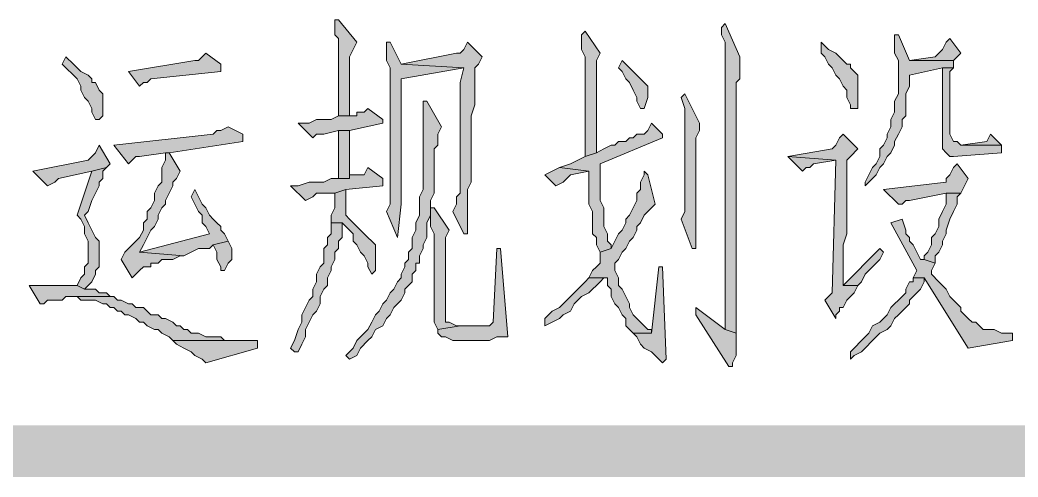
# Model space of a CAD drawing. Header units: millimetres. Extents: x 24 to 410, y 10 to 282.
# Drawn here: x 39.35 to 50.82, y 9.65 to 14.9 of the extents above; entities that cross this region are included whole.
import ezdxf

# ---------------------------------------------------------------- set-up
doc = ezdxf.new("R2010")
doc.units = ezdxf.units.MM

msp = doc.modelspace()

# ---------------------------------------------------------------- hatches: boundary and pattern name
h = msp.add_hatch(color=7)
h.dxf.hatch_style = 2
h.paths.add_polyline_path([(43.010667, 14.901333), (42.968333, 14.901333), (42.968333, 14.859), (42.968333, 14.732), (43.010667, 14.689667), (43.010667, 13.800667), (43.137667, 13.800667), (43.137667, 14.478), (43.18, 14.562667), (43.222333, 14.647333)])
h = msp.add_hatch(color=7)
h.dxf.hatch_style = 2
h.paths.add_polyline_path([(47.455667, 14.859), (47.413333, 14.816667), (47.413333, 14.732), (47.455667, 14.647333), (47.455667, 11.345333), (47.582667, 11.303), (47.582667, 12.869333), (47.582667, 12.954), (47.582667, 14.181667), (47.625, 14.224), (47.625, 14.478)])
h = msp.add_hatch(color=7)
h.dxf.hatch_style = 2
h.paths.add_polyline_path([(45.847, 14.774333), (45.804667, 14.732), (45.804667, 14.562667), (45.847, 14.478), (45.847, 13.335), (45.974, 13.377333), (45.974, 13.716), (45.974, 13.843), (45.974, 14.435667), (46.016333, 14.520333)])
h = msp.add_hatch(color=7)
h.dxf.hatch_style = 2
h.paths.add_polyline_path([(49.445333, 14.732), (49.403, 14.732), (49.403, 14.647333), (49.403, 14.520333), (49.445333, 14.435667), (49.445333, 14.054667), (49.403, 13.97), (49.403, 13.843), (49.360667, 13.758333), (49.360667, 13.673667), (49.318333, 13.589), (49.318333, 13.546667), (49.276, 13.462), (49.233667, 13.419667), (49.233667, 13.335), (49.191333, 13.250333), (49.149, 13.208), (49.106667, 13.123333), (49.064333, 13.038667), (49.064333, 12.996333), (49.106667, 13.038667), (49.149, 13.081), (49.191333, 13.123333), (49.233667, 13.208), (49.276, 13.250333), (49.318333, 13.335), (49.360667, 13.377333), (49.403, 13.462), (49.403, 13.504333), (49.445333, 13.589), (49.487667, 13.673667), (49.487667, 13.758333), (49.53, 13.800667), (49.53, 14.054667), (49.572333, 14.139333), (49.572333, 14.266333), (49.953333, 14.351), (50.080333, 14.351), (50.080333, 14.435667), (49.572333, 14.435667)])
h = msp.add_hatch(color=7)
h.dxf.hatch_style = 2
h.paths.add_polyline_path([(50.038, 14.689667), (49.995667, 14.647333), (49.953333, 14.562667), (49.911, 14.520333), (49.868667, 14.478), (49.572333, 14.435667), (50.080333, 14.435667), (50.165, 14.520333)])
h = msp.add_hatch(color=7)
h.dxf.hatch_style = 2
h.paths.add_polyline_path([(43.603333, 14.647333), (43.561, 14.647333), (43.561, 14.520333), (43.561, 14.435667), (43.603333, 14.351), (43.603333, 12.784667), (43.561, 12.7), (43.688, 12.403667), (43.730333, 12.784667), (43.730333, 14.224), (44.45, 14.351), (43.730333, 14.393333)])
h = msp.add_hatch(color=7)
h.dxf.hatch_style = 2
h.paths.add_polyline_path([(44.492333, 14.647333), (44.45, 14.562667), (44.407667, 14.520333), (44.365333, 14.520333), (43.730333, 14.393333), (44.45, 14.351), (44.407667, 14.181667), (44.407667, 12.911667), (44.365333, 12.869333), (44.365333, 12.784667), (44.323, 12.7), (44.45, 12.446), (44.492333, 12.446), (44.492333, 12.488333), (44.492333, 12.954), (44.534667, 13.038667), (44.534667, 13.800667), (44.577, 13.927667), (44.577, 14.351), (44.619333, 14.393333), (44.661667, 14.478)])
h = msp.add_hatch(color=7)
h.dxf.hatch_style = 2
h.paths.add_polyline_path([(48.556333, 14.647333), (48.556333, 14.520333), (48.598667, 14.478), (48.641, 14.393333), (48.683333, 14.351), (48.725667, 14.266333), (48.768, 14.224), (48.810333, 14.139333), (48.852667, 14.097), (48.852667, 14.012333), (48.895, 13.927667), (48.895, 13.885333), (48.979667, 13.885333), (48.979667, 14.266333), (48.937333, 14.308667), (48.895, 14.351), (48.895, 14.393333), (48.852667, 14.393333), (48.810333, 14.435667), (48.768, 14.478), (48.725667, 14.520333), (48.641, 14.562667)])
h = msp.add_hatch(color=7)
h.dxf.hatch_style = 2
h.paths.add_polyline_path([(39.878, 14.478), (39.835667, 14.393333), (39.878, 14.351), (39.962667, 14.266333), (40.005, 14.224), (40.047333, 14.139333), (40.047333, 14.097), (40.089667, 14.012333), (40.132, 13.97), (40.174333, 13.885333), (40.174333, 13.843), (40.216667, 13.758333), (40.259, 13.758333), (40.301333, 13.800667), (40.301333, 14.054667), (40.259, 14.097), (40.216667, 14.181667), (40.174333, 14.181667), (40.174333, 14.224), (40.132, 14.266333), (40.047333, 14.308667), (40.005, 14.351), (39.962667, 14.393333)])
h = msp.add_hatch(color=7)
h.dxf.hatch_style = 2
h.paths.add_polyline_path([(41.486667, 14.520333), (41.444333, 14.478), (41.402, 14.435667), (41.359667, 14.435667), (40.597667, 14.308667), (40.724667, 14.139333), (40.767, 14.181667), (40.809333, 14.181667), (40.851667, 14.224), (41.656, 14.308667), (41.656, 14.393333)])
h = msp.add_hatch(color=7)
h.dxf.hatch_style = 2
h.paths.add_polyline_path([(46.270333, 14.435667), (46.228, 14.351), (46.270333, 14.308667), (46.312667, 14.224), (46.355, 14.181667), (46.397333, 14.097), (46.439667, 14.012333), (46.439667, 13.97), (46.482, 13.885333), (46.524333, 13.885333), (46.566667, 14.012333), (46.566667, 14.139333), (46.524333, 14.181667), (46.482, 14.224), (46.439667, 14.266333), (46.355, 14.351)])
h = msp.add_hatch(color=7)
h.dxf.hatch_style = 2
h.paths.add_polyline_path([(50.080333, 14.351), (49.953333, 14.351), (49.953333, 13.589), (49.953333, 13.419667), (49.995667, 13.377333), (50.038, 13.335), (50.080333, 13.335), (50.630667, 13.377333), (50.630667, 13.462), (50.165, 13.462), (50.122667, 13.504333), (50.080333, 13.504333), (50.038, 13.589), (50.038, 14.308667)])
h = msp.add_hatch(color=7)
h.dxf.hatch_style = 2
h.paths.add_polyline_path([(46.99, 14.054667), (46.947667, 14.012333), (46.99, 13.885333), (46.99, 12.7), (46.947667, 12.615333), (47.074667, 12.276667), (47.117, 12.276667), (47.117, 12.361333), (47.117, 12.446), (47.117, 13.546667), (47.159333, 13.631333), (47.159333, 13.716)])
h = msp.add_hatch(color=7)
h.dxf.hatch_style = 2
h.paths.add_polyline_path([(43.349333, 13.885333), (43.307, 13.843), (43.222333, 13.843), (43.222333, 13.800667), (43.010667, 13.800667), (42.926, 13.758333), (42.756667, 13.758333), (42.672, 13.716), (42.545, 13.716), (42.714333, 13.546667), (42.756667, 13.589), (42.841333, 13.589), (43.010667, 13.631333), (43.137667, 13.631333), (43.518667, 13.716), (43.518667, 13.758333)])
h = msp.add_hatch(color=7)
h.dxf.hatch_style = 2
h.paths.add_polyline_path([(44.026667, 13.97), (43.984333, 13.97), (43.984333, 13.885333), (43.984333, 12.954), (43.942, 12.869333), (43.942, 12.657667), (43.899667, 12.573), (43.899667, 12.488333), (43.857333, 12.403667), (43.857333, 12.276667), (43.815, 12.234333), (43.815, 12.192), (43.815, 12.149667), (43.772667, 12.107333), (43.772667, 12.065), (43.730333, 11.980333), (43.730333, 11.938), (43.688, 11.895667), (43.645667, 11.811), (43.603333, 11.768667), (43.561, 11.684), (43.518667, 11.641667), (43.476333, 11.557), (43.434, 11.514667), (43.391667, 11.43), (43.349333, 11.345333), (43.307, 11.303), (43.222333, 11.218333), (43.18, 11.133667), (43.095333, 11.049), (43.137667, 11.006667), (43.222333, 11.049), (43.264667, 11.133667), (43.349333, 11.218333), (43.391667, 11.260667), (43.434, 11.345333), (43.518667, 11.387667), (43.561, 11.472333), (43.603333, 11.514667), (43.645667, 11.599333), (43.688, 11.641667), (43.730333, 11.684), (43.772667, 11.768667), (43.772667, 11.811), (43.815, 11.853333), (43.857333, 11.895667), (43.857333, 11.980333), (43.899667, 12.022667), (43.899667, 12.107333), (43.942, 12.107333), (43.942, 12.192), (43.984333, 12.276667), (43.984333, 12.319), (44.026667, 12.403667), (44.026667, 12.573), (44.069, 12.657667), (44.069, 12.742333), (44.111333, 12.742333), (44.069, 12.742333), (44.069, 12.827), (44.111333, 12.911667), (44.111333, 13.419667), (44.153667, 13.462), (44.153667, 13.589), (44.196, 13.673667)])
h = msp.add_hatch(color=7)
h.dxf.hatch_style = 2
h.paths.add_polyline_path([(41.740631, 13.673667), (41.655965, 13.631333), (41.613631, 13.631333), (41.571298, 13.589), (40.428298, 13.462), (40.597631, 13.250333), (40.639965, 13.292667), (40.682298, 13.335), (40.724631, 13.335), (41.020965, 13.377333), (41.063298, 13.377333), (41.909965, 13.504333), (41.909965, 13.589)])
h = msp.add_hatch(color=7)
h.dxf.hatch_style = 2
h.paths.add_polyline_path([(46.609, 13.716), (46.566667, 13.631333), (46.524333, 13.589), (46.439667, 13.589), (46.397333, 13.546667), (46.355, 13.546667), (46.312667, 13.504333), (46.228, 13.504333), (46.185667, 13.462), (46.143333, 13.462), (46.058667, 13.419667), (45.974, 13.377333), (45.847, 13.335), (45.762333, 13.292667), (45.677667, 13.250333), (45.550667, 13.208), (45.889333, 13.165667), (45.889333, 13.038667), (45.889333, 12.954), (45.889333, 12.784667), (45.931667, 12.7), (45.931667, 12.446), (45.974, 12.403667), (45.974, 12.319), (46.016333, 12.234333), (46.143333, 12.276667), (46.143333, 12.319), (46.101, 12.361333), (46.101, 12.446), (46.058667, 12.530667), (46.058667, 12.742333), (46.016333, 12.827), (46.016333, 13.250333), (46.736, 13.546667), (46.736, 13.589)])
h = msp.add_hatch(color=7)
h.dxf.hatch_style = 2
h.paths.add_polyline_path([(43.137667, 13.631333), (43.010667, 13.631333), (43.010667, 13.546667), (43.010667, 13.081), (43.137667, 13.081)])
h = msp.add_hatch(color=7)
h.dxf.hatch_style = 2
h.paths.add_polyline_path([(48.810333, 13.589), (48.768, 13.546667), (48.725667, 13.462), (48.683333, 13.419667), (48.175333, 13.335), (48.725667, 13.292667), (48.683333, 11.768667), (48.598667, 11.684), (48.725667, 11.472333), (48.725667, 11.514667), (48.768, 11.557), (48.768, 11.599333), (48.810333, 11.599333), (48.852667, 11.684), (48.895, 11.726333), (48.937333, 11.768667), (48.979667, 11.853333), (48.810333, 11.853333), (48.810333, 11.938), (48.810333, 12.319), (48.852667, 12.446), (48.852667, 12.573), (48.852667, 12.657667), (48.852667, 13.292667), (48.895, 13.335), (48.979667, 13.419667)])
h = msp.add_hatch(color=7)
h.dxf.hatch_style = 2
h.paths.add_polyline_path([(50.503667, 13.589), (50.461333, 13.504333), (50.165, 13.462), (50.630667, 13.462)])
h = msp.add_hatch(color=7)
h.dxf.hatch_style = 2
h.paths.add_polyline_path([(40.259, 13.462), (40.216667, 13.377333), (40.174333, 13.335), (40.132, 13.292667), (39.497, 13.165667), (39.666333, 12.996333), (39.751, 13.038667), (39.793333, 13.081), (40.174333, 13.165667), (40.343667, 13.208), (40.386, 13.250333)])
h = msp.add_hatch(color=7)
h.dxf.hatch_style = 2
h.paths.add_polyline_path([(41.063333, 13.377333), (41.021, 13.377333), (41.021, 13.292667), (40.978667, 13.208), (40.978667, 13.038667), (40.936333, 12.996333), (40.894, 12.911667), (40.894, 12.827), (40.851667, 12.742333), (40.809333, 12.7), (40.809333, 12.615333), (40.767, 12.573), (40.767, 12.488333), (40.724667, 12.403667), (40.682333, 12.361333), (40.64, 12.319), (40.597667, 12.276667), (40.555333, 12.234333), (40.513, 12.149667), (40.64, 11.938), (40.724667, 12.022667), (40.767, 12.065), (40.809333, 12.065), (40.851667, 12.065), (40.851667, 12.107333), (40.936333, 12.107333), (40.978667, 12.149667), (41.105667, 12.149667), (41.190333, 12.192), (41.232667, 12.192), (40.724667, 12.234333), (40.767, 12.319), (40.809333, 12.403667), (40.851667, 12.488333), (40.894, 12.530667), (40.936333, 12.615333), (40.936333, 12.657667), (40.978667, 12.742333), (41.021, 12.784667), (41.021, 12.827), (41.063333, 12.911667), (41.105667, 12.996333), (41.105667, 13.038667), (41.148, 13.081), (41.190333, 13.165667)])
h = msp.add_hatch(color=7)
h.dxf.hatch_style = 2
h.paths.add_polyline_path([(48.175369, 13.335), (48.344702, 13.165667), (48.387035, 13.208), (48.429369, 13.208), (48.471702, 13.250333), (48.725702, 13.292667)])
h = msp.add_hatch(color=7)
h.dxf.hatch_style = 2
h.paths.add_polyline_path([(40.343667, 13.208), (40.174333, 13.165667), (40.005, 12.657667), (40.047333, 12.615333), (40.089667, 12.530667), (40.089667, 12.446), (40.132, 12.361333), (40.132, 12.107333), (40.089667, 12.065), (40.089667, 11.980333), (40.047333, 11.938), (40.005, 11.853333), (40.089667, 11.811), (40.132, 11.853333), (40.174333, 11.895667), (40.216667, 11.980333), (40.216667, 12.022667), (40.259, 12.065), (40.259, 12.361333), (40.216667, 12.403667), (40.174333, 12.488333), (40.132, 12.573), (40.089667, 12.657667), (40.132, 12.7), (40.174333, 12.827), (40.216667, 12.911667), (40.259, 12.996333), (40.259, 13.038667), (40.301333, 13.081), (40.301333, 13.165667)])
h = msp.add_hatch(color=7)
h.dxf.hatch_style = 2
h.paths.add_polyline_path([(43.349333, 13.208), (43.307, 13.123333), (43.137667, 13.123333), (43.137667, 13.081), (42.926, 13.081), (42.841333, 13.038667), (42.672, 13.038667), (42.545, 12.996333), (42.460333, 12.996333), (42.629667, 12.827), (42.714333, 12.869333), (42.756667, 12.911667), (42.968333, 12.911667), (43.095333, 12.954), (43.518667, 12.996333), (43.518667, 13.081)])
h = msp.add_hatch(color=7)
h.dxf.hatch_style = 2
h.paths.add_polyline_path([(45.550667, 13.208), (45.466, 13.165667), (45.381333, 13.123333), (45.508333, 12.996333), (45.593, 13.038667), (45.635333, 13.081), (45.677667, 13.123333), (45.889333, 13.165667)])
h = msp.add_hatch(color=7)
h.dxf.hatch_style = 2
h.paths.add_polyline_path([(50.122667, 13.250333), (50.080333, 13.208), (50.038, 13.123333), (49.995667, 13.081), (49.995667, 13.038667), (49.276, 12.954), (49.445333, 12.784667), (49.487667, 12.784667), (49.53, 12.827), (49.572333, 12.827), (49.995667, 12.911667), (50.165, 12.911667), (50.207333, 12.996333), (50.249667, 13.081)])
h = msp.add_hatch(color=7)
h.dxf.hatch_style = 2
h.paths.add_polyline_path([(46.524333, 13.165667), (46.524333, 13.123333), (46.482, 13.038667), (46.482, 12.954), (46.439667, 12.911667), (46.439667, 12.827), (46.397333, 12.742333), (46.355, 12.657667), (46.312667, 12.615333), (46.312667, 12.573), (46.270333, 12.488333), (46.228, 12.446), (46.185667, 12.361333), (46.143333, 12.276667), (46.016333, 12.234333), (46.016333, 12.107333), (45.974, 12.065), (45.931667, 12.022667), (45.889333, 11.938), (46.101, 11.938), (46.101, 11.853333), (46.143333, 11.811), (46.143333, 11.726333), (46.185667, 11.641667), (46.228, 11.599333), (46.270333, 11.514667), (46.312667, 11.472333), (46.312667, 11.387667), (46.355, 11.345333), (46.397333, 11.303), (46.609, 11.303), (46.609, 11.345333), (46.566667, 11.345333), (46.524333, 11.387667), (46.482, 11.43), (46.439667, 11.472333), (46.397333, 11.514667), (46.355, 11.599333), (46.355, 11.641667), (46.312667, 11.726333), (46.270333, 11.811), (46.228, 11.853333), (46.228, 11.938), (46.185667, 12.022667), (46.185667, 12.107333), (46.228, 12.149667), (46.270333, 12.234333), (46.312667, 12.276667), (46.355, 12.361333), (46.397333, 12.403667), (46.439667, 12.488333), (46.439667, 12.530667), (46.482, 12.573), (46.524333, 12.657667), (46.566667, 12.7), (46.609, 12.742333), (46.651333, 12.784667), (46.566667, 13.123333)])
h = msp.add_hatch(color=7)
h.dxf.hatch_style = 2
h.paths.add_polyline_path([(41.359667, 12.954), (41.317333, 12.869333), (41.359667, 12.784667), (41.402, 12.7), (41.444333, 12.657667), (41.444333, 12.573), (41.486667, 12.530667), (41.529, 12.446), (40.724667, 12.234333), (41.232667, 12.192), (41.317333, 12.234333), (41.402, 12.276667), (41.529, 12.276667), (41.571333, 12.319), (41.740667, 12.361333), (41.698333, 12.446), (41.656, 12.488333), (41.656, 12.530667), (41.613667, 12.573), (41.571333, 12.615333), (41.529, 12.657667), (41.486667, 12.742333), (41.444333, 12.784667), (41.402, 12.869333)])
h = msp.add_hatch(color=7)
h.dxf.hatch_style = 2
h.paths.add_polyline_path([(43.095333, 12.954), (42.968333, 12.911667), (42.968333, 12.742333), (42.926, 12.657667), (42.926, 12.573), (43.053, 12.573), (43.137667, 12.488333), (43.18, 12.446), (43.18, 12.361333), (43.222333, 12.319), (43.264667, 12.234333), (43.307, 12.192), (43.349333, 12.107333), (43.349333, 12.065), (43.391667, 11.980333), (43.434, 12.022667), (43.434, 12.319), (43.391667, 12.361333), (43.349333, 12.403667), (43.307, 12.446), (43.222333, 12.530667), (43.137667, 12.615333), (43.095333, 12.657667)])
h = msp.add_hatch(color=7)
h.dxf.hatch_style = 2
h.paths.add_polyline_path([(50.165, 12.911667), (49.995667, 12.911667), (49.995667, 12.869333), (49.995667, 12.784667), (49.953333, 12.7), (49.911, 12.615333), (49.911, 12.530667), (49.868667, 12.446), (49.826333, 12.403667), (49.826333, 12.319), (49.784, 12.234333), (49.741667, 12.192), (49.741667, 12.149667), (49.868667, 12.107333), (49.868667, 12.192), (49.911, 12.234333), (49.953333, 12.319), (49.953333, 12.361333), (49.995667, 12.446), (49.995667, 12.488333), (50.038, 12.615333), (50.080333, 12.7), (50.122667, 12.784667), (50.122667, 12.869333)])
h = msp.add_hatch(color=7)
h.dxf.hatch_style = 2
h.paths.add_polyline_path([(44.111333, 12.742333), (44.069, 12.742333), (44.069, 12.7), (44.069, 12.530667), (44.111333, 12.446), (44.111333, 11.43), (44.153667, 11.345333), (44.407667, 11.387667), (44.365333, 11.387667), (44.280667, 11.43), (44.238333, 11.43), (44.238333, 11.514667), (44.238333, 12.276667), (44.238333, 12.319), (44.238333, 12.403667), (44.280667, 12.488333)])
h = msp.add_hatch(color=7)
h.dxf.hatch_style = 2
h.paths.add_polyline_path([(42.926035, 12.573), (42.926035, 12.446), (42.883702, 12.403667), (42.883702, 12.319), (42.841369, 12.276667), (42.841369, 12.107333), (42.799035, 12.065), (42.756702, 11.980333), (42.756702, 11.895667), (42.714369, 11.811), (42.714369, 11.726333), (42.672035, 11.684), (42.629702, 11.599333), (42.587369, 11.514667), (42.587369, 11.43), (42.545035, 11.345333), (42.502702, 11.218333), (42.460369, 11.133667), (42.502702, 11.091333), (42.545035, 11.091333), (42.587369, 11.176), (42.629702, 11.260667), (42.629702, 11.345333), (42.672035, 11.43), (42.714369, 11.514667), (42.756702, 11.557), (42.799035, 11.641667), (42.799035, 11.726333), (42.841369, 11.811), (42.883702, 11.853333), (42.883702, 11.938), (42.926035, 12.022667), (42.926035, 12.065), (42.968369, 12.149667), (42.968369, 12.234333), (43.010702, 12.276667), (43.010702, 12.361333), (43.053035, 12.403667), (43.053035, 12.573)])
h = msp.add_hatch(color=7)
h.dxf.hatch_style = 2
h.paths.add_polyline_path([(49.487667, 12.615333), (49.360667, 12.573), (49.657, 12.022667), (49.614667, 11.938), (49.741667, 11.938), (50.249667, 11.133667), (50.757667, 11.218333), (50.757667, 11.303), (50.673, 11.303), (50.630667, 11.303), (50.546, 11.345333), (50.419, 11.345333), (50.376667, 11.387667), (50.334333, 11.43), (50.292, 11.43), (50.249667, 11.472333), (50.207333, 11.514667), (50.165, 11.557), (50.165, 11.599333), (50.122667, 11.641667), (50.080333, 11.684), (50.038, 11.726333), (49.995667, 11.811), (49.953333, 11.853333), (49.911, 11.895667), (49.826333, 11.980333), (49.826333, 12.022667), (49.868667, 12.107333), (49.741667, 12.149667), (49.699333, 12.149667), (49.657, 12.234333), (49.614667, 12.319), (49.572333, 12.361333), (49.572333, 12.403667), (49.53, 12.446), (49.53, 12.488333)])
h = msp.add_hatch(color=7)
h.dxf.hatch_style = 2
h.paths.add_polyline_path([(41.740631, 12.361333), (41.571298, 12.319), (41.613631, 12.234333), (41.613631, 12.149667), (41.655965, 12.065), (41.655965, 12.022667), (41.698298, 12.022667), (41.740631, 12.107333), (41.782965, 12.149667), (41.782965, 12.276667)])
h = msp.add_hatch(color=7)
h.dxf.hatch_style = 2
h.paths.add_polyline_path([(44.873333, 12.276667), (44.831, 12.276667), (44.788667, 11.43), (44.746333, 11.387667), (44.407667, 11.387667), (44.153667, 11.345333), (44.153667, 11.303), (44.196, 11.260667), (44.238333, 11.260667), (44.323, 11.218333), (44.746333, 11.218333), (44.831, 11.260667), (44.958, 11.260667)])
h = msp.add_hatch(color=7)
h.dxf.hatch_style = 2
h.paths.add_polyline_path([(49.233702, 12.276667), (48.810369, 11.853333), (48.979702, 11.853333), (49.022035, 11.895667), (49.064369, 11.980333), (49.149035, 12.065), (49.233702, 12.149667), (49.276035, 12.234333)])
h = msp.add_hatch(color=7)
h.dxf.hatch_style = 2
h.paths.add_polyline_path([(46.693667, 12.065), (46.609, 11.303), (46.397333, 11.303), (46.439667, 11.260667), (46.482, 11.176), (46.524333, 11.133667), (46.609, 11.091333), (46.651333, 11.049), (46.693667, 11.006667), (46.736, 10.964333), (46.778333, 11.006667), (46.736, 12.065)])
h = msp.add_hatch(color=7)
h.dxf.hatch_style = 2
h.paths.add_polyline_path([(45.889333, 11.938), (45.847, 11.895667), (45.804667, 11.853333), (45.762333, 11.811), (45.72, 11.768667), (45.677667, 11.726333), (45.593, 11.641667), (45.550667, 11.599333), (45.466, 11.557), (45.423667, 11.514667), (45.381333, 11.472333), (45.381333, 11.387667), (45.466, 11.43), (45.550667, 11.472333), (45.593, 11.514667), (45.677667, 11.557), (45.72, 11.641667), (45.762333, 11.684), (45.804667, 11.726333), (45.889333, 11.768667), (45.931667, 11.811), (45.974, 11.853333), (46.016333, 11.895667), (46.058667, 11.938)])
h = msp.add_hatch(color=7)
h.dxf.hatch_style = 2
h.paths.add_polyline_path([(49.614667, 11.938), (49.614667, 11.895667), (49.572333, 11.895667), (49.53, 11.811), (49.53, 11.768667), (49.487667, 11.726333), (49.445333, 11.684), (49.403, 11.641667), (49.360667, 11.599333), (49.318333, 11.514667), (49.276, 11.472333), (49.233667, 11.43), (49.149, 11.387667), (49.106667, 11.303), (49.064333, 11.260667), (49.022, 11.218333), (48.937333, 11.133667), (48.895, 11.091333), (48.895, 11.006667), (48.937333, 11.049), (49.022, 11.091333), (49.064333, 11.133667), (49.149, 11.218333), (49.191333, 11.260667), (49.233667, 11.303), (49.318333, 11.345333), (49.360667, 11.387667), (49.403, 11.472333), (49.445333, 11.514667), (49.487667, 11.557), (49.53, 11.599333), (49.572333, 11.641667), (49.572333, 11.684), (49.614667, 11.726333), (49.657, 11.768667), (49.699333, 11.811), (49.741667, 11.895667), (49.741667, 11.938)])
h = msp.add_hatch(color=7)
h.dxf.hatch_style = 2
h.paths.add_polyline_path([(39.751035, 11.853333), (39.454702, 11.853333), (39.581702, 11.641667), (39.624035, 11.641667), (39.666369, 11.684), (39.835702, 11.684), (39.878035, 11.726333), (40.428369, 11.726333), (40.386035, 11.726333), (40.343702, 11.768667), (40.259035, 11.768667), (40.216702, 11.811), (40.089702, 11.811), (40.005035, 11.853333)])
h = msp.add_hatch(color=7)
h.dxf.hatch_style = 2
h.paths.add_polyline_path([(40.428333, 11.726333), (39.920333, 11.726333), (40.005, 11.726333), (40.047333, 11.684), (40.216667, 11.684), (40.301333, 11.641667), (40.343667, 11.641667), (40.386, 11.599333), (40.428333, 11.599333), (40.470667, 11.557), (40.513, 11.557), (40.555333, 11.514667), (40.597667, 11.514667), (40.682333, 11.472333), (40.724667, 11.43), (40.767, 11.43), (40.809333, 11.387667), (40.894, 11.345333), (40.936333, 11.345333), (40.978667, 11.303), (41.063333, 11.260667), (41.105667, 11.218333), (41.952333, 11.218333), (41.867667, 11.218333), (41.698333, 11.218333), (41.656, 11.260667), (41.486667, 11.260667), (41.402, 11.303), (41.317333, 11.303), (41.275, 11.345333), (41.232667, 11.345333), (41.190333, 11.387667), (41.148, 11.387667), (41.105667, 11.43), (41.021, 11.472333), (40.978667, 11.472333), (40.936333, 11.514667), (40.851667, 11.514667), (40.809333, 11.557), (40.767, 11.599333), (40.682333, 11.599333), (40.64, 11.641667), (40.597667, 11.641667), (40.513, 11.684), (40.470667, 11.684)])
h = msp.add_hatch(color=7)
h.dxf.hatch_style = 2
h.paths.add_polyline_path([(47.117035, 11.599333), (47.117035, 11.514667), (47.498035, 10.922), (47.540369, 10.922), (47.540369, 10.964333), (47.582702, 11.049), (47.582702, 11.303), (47.455702, 11.345333)])
h = msp.add_hatch(color=7)
h.dxf.hatch_style = 2
h.paths.add_polyline_path([(42.079333, 11.218333), (41.105667, 11.218333), (41.148, 11.176), (41.232667, 11.133667), (41.317333, 11.091333), (41.359667, 11.049), (41.444333, 11.006667), (41.486667, 10.964333), (42.079333, 11.133667)])
h = msp.add_hatch(color=7)
h.dxf.hatch_style = 2
h.paths.add_polyline_path([(30.395333, 10.244667), (29.802667, 9.652), (409.786667, 10.244667)])
h = msp.add_hatch(color=7)
h.dxf.hatch_style = 2
h.paths.add_polyline_path([(29.802667, 9.652), (409.786667, 10.244667), (410.379333, 9.652)])

# ---------------------------------------------------------------- linework, layer by layer
at = {"color": 7, "lineweight": 0}
for points in [[(43.010667, 14.901333), (42.968333, 14.901333), (42.968333, 14.859), (42.968333, 14.732), (43.010667, 14.689667), (43.010667, 13.800667), (43.137667, 13.800667), (43.137667, 14.478), (43.18, 14.562667), (43.222333, 14.647333)], [(47.455667, 14.859), (47.413333, 14.816667), (47.413333, 14.732), (47.455667, 14.647333), (47.455667, 11.345333), (47.582667, 11.303), (47.582667, 12.869333), (47.582667, 12.954), (47.582667, 14.181667), (47.625, 14.224), (47.625, 14.478)], [(45.847, 14.774333), (45.804667, 14.732), (45.804667, 14.562667), (45.847, 14.478), (45.847, 13.335), (45.974, 13.377333), (45.974, 13.716), (45.974, 13.843), (45.974, 14.435667), (46.016333, 14.520333)], [(49.445333, 14.732), (49.403, 14.732), (49.403, 14.647333), (49.403, 14.520333), (49.445333, 14.435667), (49.445333, 14.054667), (49.403, 13.97), (49.403, 13.843), (49.360667, 13.758333), (49.360667, 13.673667), (49.318333, 13.589), (49.318333, 13.546667), (49.276, 13.462), (49.233667, 13.419667), (49.233667, 13.335), (49.191333, 13.250333), (49.149, 13.208), (49.106667, 13.123333), (49.064333, 13.038667), (49.064333, 12.996333), (49.106667, 13.038667), (49.149, 13.081), (49.191333, 13.123333), (49.233667, 13.208), (49.276, 13.250333), (49.318333, 13.335), (49.360667, 13.377333), (49.403, 13.462), (49.403, 13.504333), (49.445333, 13.589), (49.487667, 13.673667), (49.487667, 13.758333), (49.53, 13.800667), (49.53, 14.054667), (49.572333, 14.139333), (49.572333, 14.266333), (49.953333, 14.351), (50.080333, 14.351), (50.080333, 14.435667), (49.572333, 14.435667)], [(50.038, 14.689667), (49.995667, 14.647333), (49.953333, 14.562667), (49.911, 14.520333), (49.868667, 14.478), (49.572333, 14.435667), (50.080333, 14.435667), (50.165, 14.520333)], [(43.603333, 14.647333), (43.561, 14.647333), (43.561, 14.520333), (43.561, 14.435667), (43.603333, 14.351), (43.603333, 12.784667), (43.561, 12.7), (43.688, 12.403667), (43.730333, 12.784667), (43.730333, 14.224), (44.45, 14.351), (43.730333, 14.393333)], [(44.492333, 14.647333), (44.45, 14.562667), (44.407667, 14.520333), (44.365333, 14.520333), (43.730333, 14.393333), (44.45, 14.351), (44.407667, 14.181667), (44.407667, 12.911667), (44.365333, 12.869333), (44.365333, 12.784667), (44.323, 12.7), (44.45, 12.446), (44.492333, 12.446), (44.492333, 12.488333), (44.492333, 12.954), (44.534667, 13.038667), (44.534667, 13.800667), (44.577, 13.927667), (44.577, 14.351), (44.619333, 14.393333), (44.661667, 14.478)], [(48.556333, 14.647333), (48.556333, 14.520333), (48.598667, 14.478), (48.641, 14.393333), (48.683333, 14.351), (48.725667, 14.266333), (48.768, 14.224), (48.810333, 14.139333), (48.852667, 14.097), (48.852667, 14.012333), (48.895, 13.927667), (48.895, 13.885333), (48.979667, 13.885333), (48.979667, 14.266333), (48.937333, 14.308667), (48.895, 14.351), (48.895, 14.393333), (48.852667, 14.393333), (48.810333, 14.435667), (48.768, 14.478), (48.725667, 14.520333), (48.641, 14.562667)], [(39.878, 14.478), (39.835667, 14.393333), (39.878, 14.351), (39.962667, 14.266333), (40.005, 14.224), (40.047333, 14.139333), (40.047333, 14.097), (40.089667, 14.012333), (40.132, 13.97), (40.174333, 13.885333), (40.174333, 13.843), (40.216667, 13.758333), (40.259, 13.758333), (40.301333, 13.800667), (40.301333, 14.054667), (40.259, 14.097), (40.216667, 14.181667), (40.174333, 14.181667), (40.174333, 14.224), (40.132, 14.266333), (40.047333, 14.308667), (40.005, 14.351), (39.962667, 14.393333)], [(41.486667, 14.520333), (41.444333, 14.478), (41.402, 14.435667), (41.359667, 14.435667), (40.597667, 14.308667), (40.724667, 14.139333), (40.767, 14.181667), (40.809333, 14.181667), (40.851667, 14.224), (41.656, 14.308667), (41.656, 14.393333)], [(46.270333, 14.435667), (46.228, 14.351), (46.270333, 14.308667), (46.312667, 14.224), (46.355, 14.181667), (46.397333, 14.097), (46.439667, 14.012333), (46.439667, 13.97), (46.482, 13.885333), (46.524333, 13.885333), (46.566667, 14.012333), (46.566667, 14.139333), (46.524333, 14.181667), (46.482, 14.224), (46.439667, 14.266333), (46.355, 14.351)], [(50.080333, 14.351), (49.953333, 14.351), (49.953333, 13.589), (49.953333, 13.419667), (49.995667, 13.377333), (50.038, 13.335), (50.080333, 13.335), (50.630667, 13.377333), (50.630667, 13.462), (50.165, 13.462), (50.122667, 13.504333), (50.080333, 13.504333), (50.038, 13.589), (50.038, 14.308667)], [(46.99, 14.054667), (46.947667, 14.012333), (46.99, 13.885333), (46.99, 12.7), (46.947667, 12.615333), (47.074667, 12.276667), (47.117, 12.276667), (47.117, 12.361333), (47.117, 12.446), (47.117, 13.546667), (47.159333, 13.631333), (47.159333, 13.716)], [(43.349333, 13.885333), (43.307, 13.843), (43.222333, 13.843), (43.222333, 13.800667), (43.010667, 13.800667), (42.926, 13.758333), (42.756667, 13.758333), (42.672, 13.716), (42.545, 13.716), (42.714333, 13.546667), (42.756667, 13.589), (42.841333, 13.589), (43.010667, 13.631333), (43.137667, 13.631333), (43.518667, 13.716), (43.518667, 13.758333)], [(44.026667, 13.97), (43.984333, 13.97), (43.984333, 13.885333), (43.984333, 12.954), (43.942, 12.869333), (43.942, 12.657667), (43.899667, 12.573), (43.899667, 12.488333), (43.857333, 12.403667), (43.857333, 12.276667), (43.815, 12.234333), (43.815, 12.192), (43.815, 12.149667), (43.772667, 12.107333), (43.772667, 12.065), (43.730333, 11.980333), (43.730333, 11.938), (43.688, 11.895667), (43.645667, 11.811), (43.603333, 11.768667), (43.561, 11.684), (43.518667, 11.641667), (43.476333, 11.557), (43.434, 11.514667), (43.391667, 11.43), (43.349333, 11.345333), (43.307, 11.303), (43.222333, 11.218333), (43.18, 11.133667), (43.095333, 11.049), (43.137667, 11.006667), (43.222333, 11.049), (43.264667, 11.133667), (43.349333, 11.218333), (43.391667, 11.260667), (43.434, 11.345333), (43.518667, 11.387667), (43.561, 11.472333), (43.603333, 11.514667), (43.645667, 11.599333), (43.688, 11.641667), (43.730333, 11.684), (43.772667, 11.768667), (43.772667, 11.811), (43.815, 11.853333), (43.857333, 11.895667), (43.857333, 11.980333), (43.899667, 12.022667), (43.899667, 12.107333), (43.942, 12.107333), (43.942, 12.192), (43.984333, 12.276667), (43.984333, 12.319), (44.026667, 12.403667), (44.026667, 12.573), (44.069, 12.657667), (44.069, 12.742333), (44.111333, 12.742333), (44.069, 12.742333), (44.069, 12.827), (44.111333, 12.911667), (44.111333, 13.419667), (44.153667, 13.462), (44.153667, 13.589), (44.196, 13.673667)], [(41.740631, 13.673667), (41.655965, 13.631333), (41.613631, 13.631333), (41.571298, 13.589), (40.428298, 13.462), (40.597631, 13.250333), (40.639965, 13.292667), (40.682298, 13.335), (40.724631, 13.335), (41.020965, 13.377333), (41.063298, 13.377333), (41.909965, 13.504333), (41.909965, 13.589)], [(46.609, 13.716), (46.566667, 13.631333), (46.524333, 13.589), (46.439667, 13.589), (46.397333, 13.546667), (46.355, 13.546667), (46.312667, 13.504333), (46.228, 13.504333), (46.185667, 13.462), (46.143333, 13.462), (46.058667, 13.419667), (45.974, 13.377333), (45.847, 13.335), (45.762333, 13.292667), (45.677667, 13.250333), (45.550667, 13.208), (45.889333, 13.165667), (45.889333, 13.038667), (45.889333, 12.954), (45.889333, 12.784667), (45.931667, 12.7), (45.931667, 12.446), (45.974, 12.403667), (45.974, 12.319), (46.016333, 12.234333), (46.143333, 12.276667), (46.143333, 12.319), (46.101, 12.361333), (46.101, 12.446), (46.058667, 12.530667), (46.058667, 12.742333), (46.016333, 12.827), (46.016333, 13.250333), (46.736, 13.546667), (46.736, 13.589)], [(43.137667, 13.631333), (43.010667, 13.631333), (43.010667, 13.546667), (43.010667, 13.081), (43.137667, 13.081)], [(48.810333, 13.589), (48.768, 13.546667), (48.725667, 13.462), (48.683333, 13.419667), (48.175333, 13.335), (48.725667, 13.292667), (48.683333, 11.768667), (48.598667, 11.684), (48.725667, 11.472333), (48.725667, 11.514667), (48.768, 11.557), (48.768, 11.599333), (48.810333, 11.599333), (48.852667, 11.684), (48.895, 11.726333), (48.937333, 11.768667), (48.979667, 11.853333), (48.810333, 11.853333), (48.810333, 11.938), (48.810333, 12.319), (48.852667, 12.446), (48.852667, 12.573), (48.852667, 12.657667), (48.852667, 13.292667), (48.895, 13.335), (48.979667, 13.419667)], [(50.503667, 13.589), (50.461333, 13.504333), (50.165, 13.462), (50.630667, 13.462)], [(40.259, 13.462), (40.216667, 13.377333), (40.174333, 13.335), (40.132, 13.292667), (39.497, 13.165667), (39.666333, 12.996333), (39.751, 13.038667), (39.793333, 13.081), (40.174333, 13.165667), (40.343667, 13.208), (40.386, 13.250333)], [(41.063333, 13.377333), (41.021, 13.377333), (41.021, 13.292667), (40.978667, 13.208), (40.978667, 13.038667), (40.936333, 12.996333), (40.894, 12.911667), (40.894, 12.827), (40.851667, 12.742333), (40.809333, 12.7), (40.809333, 12.615333), (40.767, 12.573), (40.767, 12.488333), (40.724667, 12.403667), (40.682333, 12.361333), (40.64, 12.319), (40.597667, 12.276667), (40.555333, 12.234333), (40.513, 12.149667), (40.64, 11.938), (40.724667, 12.022667), (40.767, 12.065), (40.809333, 12.065), (40.851667, 12.065), (40.851667, 12.107333), (40.936333, 12.107333), (40.978667, 12.149667), (41.105667, 12.149667), (41.190333, 12.192), (41.232667, 12.192), (40.724667, 12.234333), (40.767, 12.319), (40.809333, 12.403667), (40.851667, 12.488333), (40.894, 12.530667), (40.936333, 12.615333), (40.936333, 12.657667), (40.978667, 12.742333), (41.021, 12.784667), (41.021, 12.827), (41.063333, 12.911667), (41.105667, 12.996333), (41.105667, 13.038667), (41.148, 13.081), (41.190333, 13.165667)], [(48.175369, 13.335), (48.344702, 13.165667), (48.387035, 13.208), (48.429369, 13.208), (48.471702, 13.250333), (48.725702, 13.292667)], [(40.343667, 13.208), (40.174333, 13.165667), (40.005, 12.657667), (40.047333, 12.615333), (40.089667, 12.530667), (40.089667, 12.446), (40.132, 12.361333), (40.132, 12.107333), (40.089667, 12.065), (40.089667, 11.980333), (40.047333, 11.938), (40.005, 11.853333), (40.089667, 11.811), (40.132, 11.853333), (40.174333, 11.895667), (40.216667, 11.980333), (40.216667, 12.022667), (40.259, 12.065), (40.259, 12.361333), (40.216667, 12.403667), (40.174333, 12.488333), (40.132, 12.573), (40.089667, 12.657667), (40.132, 12.7), (40.174333, 12.827), (40.216667, 12.911667), (40.259, 12.996333), (40.259, 13.038667), (40.301333, 13.081), (40.301333, 13.165667)], [(43.349333, 13.208), (43.307, 13.123333), (43.137667, 13.123333), (43.137667, 13.081), (42.926, 13.081), (42.841333, 13.038667), (42.672, 13.038667), (42.545, 12.996333), (42.460333, 12.996333), (42.629667, 12.827), (42.714333, 12.869333), (42.756667, 12.911667), (42.968333, 12.911667), (43.095333, 12.954), (43.518667, 12.996333), (43.518667, 13.081)], [(45.550667, 13.208), (45.466, 13.165667), (45.381333, 13.123333), (45.508333, 12.996333), (45.593, 13.038667), (45.635333, 13.081), (45.677667, 13.123333), (45.889333, 13.165667)], [(50.122667, 13.250333), (50.080333, 13.208), (50.038, 13.123333), (49.995667, 13.081), (49.995667, 13.038667), (49.276, 12.954), (49.445333, 12.784667), (49.487667, 12.784667), (49.53, 12.827), (49.572333, 12.827), (49.995667, 12.911667), (50.165, 12.911667), (50.207333, 12.996333), (50.249667, 13.081)], [(46.524333, 13.165667), (46.524333, 13.123333), (46.482, 13.038667), (46.482, 12.954), (46.439667, 12.911667), (46.439667, 12.827), (46.397333, 12.742333), (46.355, 12.657667), (46.312667, 12.615333), (46.312667, 12.573), (46.270333, 12.488333), (46.228, 12.446), (46.185667, 12.361333), (46.143333, 12.276667), (46.016333, 12.234333), (46.016333, 12.107333), (45.974, 12.065), (45.931667, 12.022667), (45.889333, 11.938), (46.101, 11.938), (46.101, 11.853333), (46.143333, 11.811), (46.143333, 11.726333), (46.185667, 11.641667), (46.228, 11.599333), (46.270333, 11.514667), (46.312667, 11.472333), (46.312667, 11.387667), (46.355, 11.345333), (46.397333, 11.303), (46.609, 11.303), (46.609, 11.345333), (46.566667, 11.345333), (46.524333, 11.387667), (46.482, 11.43), (46.439667, 11.472333), (46.397333, 11.514667), (46.355, 11.599333), (46.355, 11.641667), (46.312667, 11.726333), (46.270333, 11.811), (46.228, 11.853333), (46.228, 11.938), (46.185667, 12.022667), (46.185667, 12.107333), (46.228, 12.149667), (46.270333, 12.234333), (46.312667, 12.276667), (46.355, 12.361333), (46.397333, 12.403667), (46.439667, 12.488333), (46.439667, 12.530667), (46.482, 12.573), (46.524333, 12.657667), (46.566667, 12.7), (46.609, 12.742333), (46.651333, 12.784667), (46.566667, 13.123333)], [(41.359667, 12.954), (41.317333, 12.869333), (41.359667, 12.784667), (41.402, 12.7), (41.444333, 12.657667), (41.444333, 12.573), (41.486667, 12.530667), (41.529, 12.446), (40.724667, 12.234333), (41.232667, 12.192), (41.317333, 12.234333), (41.402, 12.276667), (41.529, 12.276667), (41.571333, 12.319), (41.740667, 12.361333), (41.698333, 12.446), (41.656, 12.488333), (41.656, 12.530667), (41.613667, 12.573), (41.571333, 12.615333), (41.529, 12.657667), (41.486667, 12.742333), (41.444333, 12.784667), (41.402, 12.869333)], [(43.095333, 12.954), (42.968333, 12.911667), (42.968333, 12.742333), (42.926, 12.657667), (42.926, 12.573), (43.053, 12.573), (43.137667, 12.488333), (43.18, 12.446), (43.18, 12.361333), (43.222333, 12.319), (43.264667, 12.234333), (43.307, 12.192), (43.349333, 12.107333), (43.349333, 12.065), (43.391667, 11.980333), (43.434, 12.022667), (43.434, 12.319), (43.391667, 12.361333), (43.349333, 12.403667), (43.307, 12.446), (43.222333, 12.530667), (43.137667, 12.615333), (43.095333, 12.657667)], [(50.165, 12.911667), (49.995667, 12.911667), (49.995667, 12.869333), (49.995667, 12.784667), (49.953333, 12.7), (49.911, 12.615333), (49.911, 12.530667), (49.868667, 12.446), (49.826333, 12.403667), (49.826333, 12.319), (49.784, 12.234333), (49.741667, 12.192), (49.741667, 12.149667), (49.868667, 12.107333), (49.868667, 12.192), (49.911, 12.234333), (49.953333, 12.319), (49.953333, 12.361333), (49.995667, 12.446), (49.995667, 12.488333), (50.038, 12.615333), (50.080333, 12.7), (50.122667, 12.784667), (50.122667, 12.869333)], [(44.111333, 12.742333), (44.069, 12.742333), (44.069, 12.7), (44.069, 12.530667), (44.111333, 12.446), (44.111333, 11.43), (44.153667, 11.345333), (44.407667, 11.387667), (44.365333, 11.387667), (44.280667, 11.43), (44.238333, 11.43), (44.238333, 11.514667), (44.238333, 12.276667), (44.238333, 12.319), (44.238333, 12.403667), (44.280667, 12.488333)], [(42.926035, 12.573), (42.926035, 12.446), (42.883702, 12.403667), (42.883702, 12.319), (42.841369, 12.276667), (42.841369, 12.107333), (42.799035, 12.065), (42.756702, 11.980333), (42.756702, 11.895667), (42.714369, 11.811), (42.714369, 11.726333), (42.672035, 11.684), (42.629702, 11.599333), (42.587369, 11.514667), (42.587369, 11.43), (42.545035, 11.345333), (42.502702, 11.218333), (42.460369, 11.133667), (42.502702, 11.091333), (42.545035, 11.091333), (42.587369, 11.176), (42.629702, 11.260667), (42.629702, 11.345333), (42.672035, 11.43), (42.714369, 11.514667), (42.756702, 11.557), (42.799035, 11.641667), (42.799035, 11.726333), (42.841369, 11.811), (42.883702, 11.853333), (42.883702, 11.938), (42.926035, 12.022667), (42.926035, 12.065), (42.968369, 12.149667), (42.968369, 12.234333), (43.010702, 12.276667), (43.010702, 12.361333), (43.053035, 12.403667), (43.053035, 12.573)], [(49.487667, 12.615333), (49.360667, 12.573), (49.657, 12.022667), (49.614667, 11.938), (49.741667, 11.938), (50.249667, 11.133667), (50.757667, 11.218333), (50.757667, 11.303), (50.673, 11.303), (50.630667, 11.303), (50.546, 11.345333), (50.419, 11.345333), (50.376667, 11.387667), (50.334333, 11.43), (50.292, 11.43), (50.249667, 11.472333), (50.207333, 11.514667), (50.165, 11.557), (50.165, 11.599333), (50.122667, 11.641667), (50.080333, 11.684), (50.038, 11.726333), (49.995667, 11.811), (49.953333, 11.853333), (49.911, 11.895667), (49.826333, 11.980333), (49.826333, 12.022667), (49.868667, 12.107333), (49.741667, 12.149667), (49.699333, 12.149667), (49.657, 12.234333), (49.614667, 12.319), (49.572333, 12.361333), (49.572333, 12.403667), (49.53, 12.446), (49.53, 12.488333)], [(41.740631, 12.361333), (41.571298, 12.319), (41.613631, 12.234333), (41.613631, 12.149667), (41.655965, 12.065), (41.655965, 12.022667), (41.698298, 12.022667), (41.740631, 12.107333), (41.782965, 12.149667), (41.782965, 12.276667)], [(44.873333, 12.276667), (44.831, 12.276667), (44.788667, 11.43), (44.746333, 11.387667), (44.407667, 11.387667), (44.153667, 11.345333), (44.153667, 11.303), (44.196, 11.260667), (44.238333, 11.260667), (44.323, 11.218333), (44.746333, 11.218333), (44.831, 11.260667), (44.958, 11.260667)], [(49.233702, 12.276667), (48.810369, 11.853333), (48.979702, 11.853333), (49.022035, 11.895667), (49.064369, 11.980333), (49.149035, 12.065), (49.233702, 12.149667), (49.276035, 12.234333)], [(46.693667, 12.065), (46.609, 11.303), (46.397333, 11.303), (46.439667, 11.260667), (46.482, 11.176), (46.524333, 11.133667), (46.609, 11.091333), (46.651333, 11.049), (46.693667, 11.006667), (46.736, 10.964333), (46.778333, 11.006667), (46.736, 12.065)], [(45.889333, 11.938), (45.847, 11.895667), (45.804667, 11.853333), (45.762333, 11.811), (45.72, 11.768667), (45.677667, 11.726333), (45.593, 11.641667), (45.550667, 11.599333), (45.466, 11.557), (45.423667, 11.514667), (45.381333, 11.472333), (45.381333, 11.387667), (45.466, 11.43), (45.550667, 11.472333), (45.593, 11.514667), (45.677667, 11.557), (45.72, 11.641667), (45.762333, 11.684), (45.804667, 11.726333), (45.889333, 11.768667), (45.931667, 11.811), (45.974, 11.853333), (46.016333, 11.895667), (46.058667, 11.938)], [(49.614667, 11.938), (49.614667, 11.895667), (49.572333, 11.895667), (49.53, 11.811), (49.53, 11.768667), (49.487667, 11.726333), (49.445333, 11.684), (49.403, 11.641667), (49.360667, 11.599333), (49.318333, 11.514667), (49.276, 11.472333), (49.233667, 11.43), (49.149, 11.387667), (49.106667, 11.303), (49.064333, 11.260667), (49.022, 11.218333), (48.937333, 11.133667), (48.895, 11.091333), (48.895, 11.006667), (48.937333, 11.049), (49.022, 11.091333), (49.064333, 11.133667), (49.149, 11.218333), (49.191333, 11.260667), (49.233667, 11.303), (49.318333, 11.345333), (49.360667, 11.387667), (49.403, 11.472333), (49.445333, 11.514667), (49.487667, 11.557), (49.53, 11.599333), (49.572333, 11.641667), (49.572333, 11.684), (49.614667, 11.726333), (49.657, 11.768667), (49.699333, 11.811), (49.741667, 11.895667), (49.741667, 11.938)], [(39.751035, 11.853333), (39.454702, 11.853333), (39.581702, 11.641667), (39.624035, 11.641667), (39.666369, 11.684), (39.835702, 11.684), (39.878035, 11.726333), (40.428369, 11.726333), (40.386035, 11.726333), (40.343702, 11.768667), (40.259035, 11.768667), (40.216702, 11.811), (40.089702, 11.811), (40.005035, 11.853333)], [(40.428333, 11.726333), (39.920333, 11.726333), (40.005, 11.726333), (40.047333, 11.684), (40.216667, 11.684), (40.301333, 11.641667), (40.343667, 11.641667), (40.386, 11.599333), (40.428333, 11.599333), (40.470667, 11.557), (40.513, 11.557), (40.555333, 11.514667), (40.597667, 11.514667), (40.682333, 11.472333), (40.724667, 11.43), (40.767, 11.43), (40.809333, 11.387667), (40.894, 11.345333), (40.936333, 11.345333), (40.978667, 11.303), (41.063333, 11.260667), (41.105667, 11.218333), (41.952333, 11.218333), (41.867667, 11.218333), (41.698333, 11.218333), (41.656, 11.260667), (41.486667, 11.260667), (41.402, 11.303), (41.317333, 11.303), (41.275, 11.345333), (41.232667, 11.345333), (41.190333, 11.387667), (41.148, 11.387667), (41.105667, 11.43), (41.021, 11.472333), (40.978667, 11.472333), (40.936333, 11.514667), (40.851667, 11.514667), (40.809333, 11.557), (40.767, 11.599333), (40.682333, 11.599333), (40.64, 11.641667), (40.597667, 11.641667), (40.513, 11.684), (40.470667, 11.684)], [(47.117035, 11.599333), (47.117035, 11.514667), (47.498035, 10.922), (47.540369, 10.922), (47.540369, 10.964333), (47.582702, 11.049), (47.582702, 11.303), (47.455702, 11.345333)], [(42.079333, 11.218333), (41.105667, 11.218333), (41.148, 11.176), (41.232667, 11.133667), (41.317333, 11.091333), (41.359667, 11.049), (41.444333, 11.006667), (41.486667, 10.964333), (42.079333, 11.133667)]]:
    msp.add_lwpolyline(points, close=True, dxfattribs=at)

doc.saveas('drawing.dxf')
